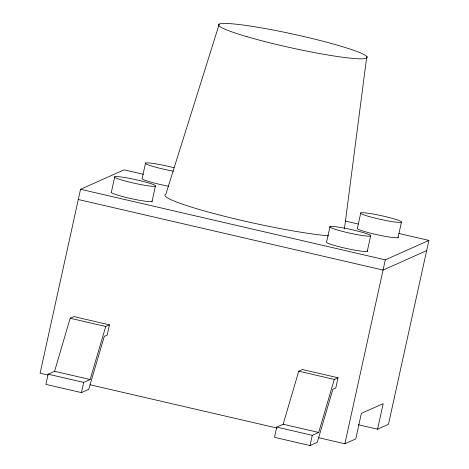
<?xml version="1.0" encoding="UTF-8"?>
<svg xmlns="http://www.w3.org/2000/svg" width="469" height="469" viewBox="0 0 469 469"><rect width="100%" height="100%" fill="white"/><g stroke="black" fill="none" stroke-linecap="round" stroke-linejoin="round"><path stroke-width="0.7" d="M344.434 228.907L366.781 56.397M143.408 174.298L124.138 169.837L80.539 189.283L40.1 373.201L47.949 375.024M48.131 374.168L45.886 384.387L81.442 392.623L88.705 389.381L104.3 336.349L107.208 335.054L109.453 324.835L73.897 316.598L70.168 318.263L54.574 371.296L48.131 374.168L83.687 382.405L90.13 379.532L105.724 326.494L109.453 324.835M114.758 176.76L111.388 192.085A21.011 1.905 12.4 0 0 131.472 198.692A21.011 1.905 12.4 0 0 152.085 201.002M81.442 392.623L83.687 382.405M145.548 163.03L142.177 178.355A21.011 1.905 12.4 0 0 168.881 186.304M152.02 201.494L155.391 186.17A21.011 1.905 12.4 0 0 127.433 177.986A21.011 1.905 12.4 0 0 122.397 180.231A21.011 1.905 12.4 0 0 155.391 186.17M276.704 427.101L274.459 437.319L310.009 445.55L317.279 442.308L332.873 389.276L335.781 387.98L338.026 377.762L302.47 369.531L298.741 371.19L283.147 424.228L276.704 427.101L312.26 435.332L318.703 432.459L334.297 379.427L338.026 377.762M329.994 226.597L326.623 241.928A21.011 1.905 12.4 0 0 346.714 248.529A21.011 1.905 12.4 0 0 367.321 250.839M360.784 212.867L357.413 228.192A21.011 1.905 12.4 0 0 377.504 234.799A21.011 1.905 12.4 0 0 398.111 237.109M310.009 445.55L312.26 435.332M367.256 251.337L370.627 236.007A21.011 1.905 12.4 0 0 342.669 227.828A21.011 1.905 12.4 0 0 337.633 230.074A21.011 1.905 12.4 0 0 370.627 236.007M318.457 437.659L344.862 443.774L385.301 259.849L428.901 240.409L388.461 424.334L377.563 429.194L358.293 424.732M398.052 237.601L401.423 222.277A21.011 1.905 12.4 0 0 373.459 214.099A21.011 1.905 12.4 0 0 368.429 216.344A21.011 1.905 12.4 0 0 401.423 222.277M377.563 429.194L383.179 403.651L361.376 413.371L355.76 438.914L344.862 443.774M219.258 24.083L165.833 194.26A91.918 8.331 12.4 0 0 221.978 215.646A91.918 8.331 12.4 0 0 328.605 235.796M426.655 250.628L383.056 270.068L78.288 199.501M345.395 221.075L358.24 224.047M398.926 233.468L428.901 240.409M80.539 189.283L385.301 259.849M70.168 318.263L105.724 326.494M298.741 371.19L334.297 379.427M54.574 371.296L90.13 379.532M283.147 424.228L318.703 432.459M90.06 384.773L277.056 428.074M173.507 171.208A21.011 1.905 12.4 0 1 145.343 163.235A21.011 1.905 12.4 0 1 173.935 167.697M246.958 36.682A76.166 6.9 12.4 0 0 366.565 58.197A76.166 6.9 12.4 0 0 265.208 28.545A76.166 6.9 12.4 0 0 246.958 36.682"/></g></svg>
